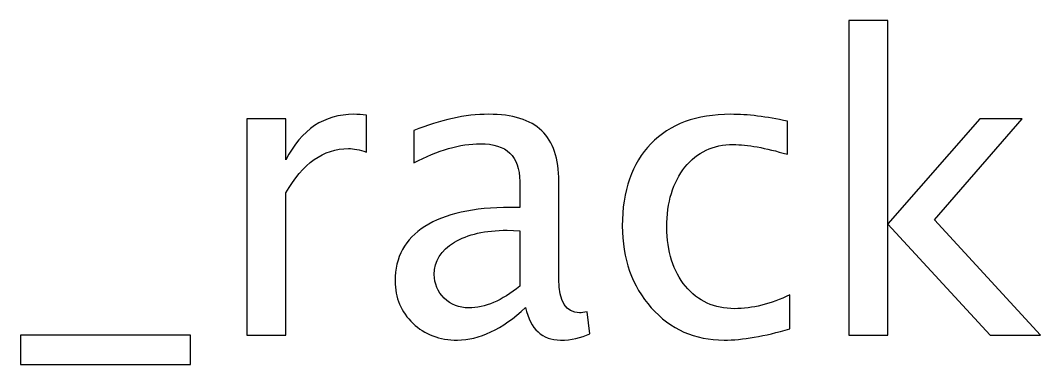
# Model space of a CAD drawing. Header units: centimetres. Extents: x -24.1 to 24.1, y -8.2 to 14.1.
# Drawn here: x 10.892 to 14.063, y 13.079 to 14.15 of the extents above; entities that cross this region are included whole.
import ezdxf

# ---------------------------------------------------------------- set-up
doc = ezdxf.new("R2010")
doc.units = ezdxf.units.CM
doc.header["$MEASUREMENT"] = 0
doc.layers.add('Layer 1', color=7, linetype='Continuous')

msp = doc.modelspace()

# ---------------------------------------------------------------- linework, layer by layer
at = {"layer": 'Layer 1'}
for points, knots in [([(13.46685, 13.17044), (13.46685, 13.17044), (13.46685, 14.14961), (13.46685, 14.14961), (13.46685, 14.14961), (13.46685, 14.14961), (13.58877, 14.14961), (13.58877, 14.14961), (13.58877, 14.14961), (13.58877, 14.14961), (13.58877, 13.51694), (13.58877, 13.51694), (13.58877, 13.51694), (13.58877, 13.51694), (13.87452, 13.84354), (13.87452, 13.84354), (13.87452, 13.84354), (13.87452, 13.84354), (14.00618, 13.84354), (14.00618, 13.84354), (14.00618, 13.84354), (14.00618, 13.84354), (13.73313, 13.52943), (13.73313, 13.52943), (13.73313, 13.52943), (13.73313, 13.52943), (14.06333, 13.17044), (14.06333, 13.17044), (14.06333, 13.17044), (14.06333, 13.17044), (13.90627, 13.17044), (13.90627, 13.17044), (13.90627, 13.17044), (13.90627, 13.17044), (13.58877, 13.51567), (13.58877, 13.51567), (13.58877, 13.51567), (13.58877, 13.51567), (13.58877, 13.17044), (13.58877, 13.17044), (13.58877, 13.17044), (13.58877, 13.17044), (13.46685, 13.17044), (13.46685, 13.17044)], [0, 0, 0, 0, 0.0833333, 0.0833333, 0.0833333, 0.0833333, 0.1666667, 0.1666667, 0.1666667, 0.1666667, 0.25, 0.25, 0.25, 0.25, 0.3333333, 0.3333333, 0.3333333, 0.3333333, 0.4166667, 0.4166667, 0.4166667, 0.4166667, 0.5, 0.5, 0.5, 0.5, 0.5833333, 0.5833333, 0.5833333, 0.5833333, 0.6666667, 0.6666667, 0.6666667, 0.6666667, 0.75, 0.75, 0.75, 0.75, 0.8333333, 0.8333333, 0.8333333, 0.8333333, 1, 1, 1, 1]), ([(11.59551, 13.17044), (11.59551, 13.17044), (11.59551, 13.84354), (11.59551, 13.84354), (11.59551, 13.84354), (11.59551, 13.84354), (11.71743, 13.84354), (11.71743, 13.84354), (11.71743, 13.84354), (11.71743, 13.84354), (11.71743, 13.71633), (11.71743, 13.71633), (11.71743, 13.71633), (11.7659, 13.81052), (11.83618, 13.85751), (11.92846, 13.85751), (11.92846, 13.85751), (11.94095, 13.85751), (11.95407, 13.85645), (11.96762, 13.85434), (11.96762, 13.85434), (11.96762, 13.85434), (11.96762, 13.74025), (11.96762, 13.74025), (11.96762, 13.74025), (11.94645, 13.74723), (11.92783, 13.75083), (11.91174, 13.75083), (11.91174, 13.75083), (11.83427, 13.75083), (11.7695, 13.70511), (11.71743, 13.61346), (11.71743, 13.61346), (11.71743, 13.61346), (11.71743, 13.17044), (11.71743, 13.17044), (11.71743, 13.17044), (11.71743, 13.17044), (11.59551, 13.17044), (11.59551, 13.17044)], [0, 0, 0, 0, 0.0909091, 0.0909091, 0.0909091, 0.0909091, 0.1818182, 0.1818182, 0.1818182, 0.1818182, 0.2727273, 0.2727273, 0.2727273, 0.2727273, 0.3636364, 0.3636364, 0.3636364, 0.3636364, 0.4545455, 0.4545455, 0.4545455, 0.4545455, 0.5454545, 0.5454545, 0.5454545, 0.5454545, 0.6363636, 0.6363636, 0.6363636, 0.6363636, 0.7272727, 0.7272727, 0.7272727, 0.7272727, 0.8181818, 0.8181818, 0.8181818, 0.8181818, 1, 1, 1, 1]), ([(12.46207, 13.25617), (12.38884, 13.18886), (12.31835, 13.1552), (12.25062, 13.1552), (12.25062, 13.1552), (12.19495, 13.1552), (12.14859, 13.17256), (12.11198, 13.20748), (12.11198, 13.20748), (12.07515, 13.24241), (12.05673, 13.28643), (12.05673, 13.33956), (12.05673, 13.33956), (12.05673, 13.41301), (12.08763, 13.46953), (12.14944, 13.5089), (12.14944, 13.5089), (12.21125, 13.54827), (12.29994, 13.56795), (12.41551, 13.56795), (12.41551, 13.56795), (12.41551, 13.56795), (12.44408, 13.56795), (12.44408, 13.56795), (12.44408, 13.56795), (12.44408, 13.56795), (12.44408, 13.64902), (12.44408, 13.64902), (12.44408, 13.64902), (12.44408, 13.72712), (12.40344, 13.76607), (12.32195, 13.76607), (12.32195, 13.76607), (12.25887, 13.76607), (12.18987, 13.74617), (12.11515, 13.70638), (12.11515, 13.70638), (12.11515, 13.70638), (12.11515, 13.80671), (12.11515, 13.80671), (12.11515, 13.80671), (12.19728, 13.84058), (12.27475, 13.85751), (12.34735, 13.85751), (12.34735, 13.85751), (12.42207, 13.85751), (12.47731, 13.84058), (12.51266, 13.8065), (12.51266, 13.8065), (12.54822, 13.77242), (12.566, 13.71993), (12.566, 13.64902), (12.566, 13.64902), (12.566, 13.64902), (12.566, 13.34485), (12.566, 13.34485), (12.566, 13.34485), (12.566, 13.27522), (12.58738, 13.24029), (12.63035, 13.24029), (12.63035, 13.24029), (12.63564, 13.24029), (12.64347, 13.24114), (12.65384, 13.24283), (12.65384, 13.24283), (12.65384, 13.24283), (12.66252, 13.1751), (12.66252, 13.1751), (12.66252, 13.1751), (12.63479, 13.16176), (12.60431, 13.1552), (12.57087, 13.1552), (12.57087, 13.1552), (12.51393, 13.1552), (12.47774, 13.18886), (12.46207, 13.25617)], [0, 0, 0, 0, 0.05, 0.05, 0.05, 0.05, 0.1, 0.1, 0.1, 0.1, 0.15, 0.15, 0.15, 0.15, 0.2, 0.2, 0.2, 0.2, 0.25, 0.25, 0.25, 0.25, 0.3, 0.3, 0.3, 0.3, 0.35, 0.35, 0.35, 0.35, 0.4, 0.4, 0.4, 0.4, 0.45, 0.45, 0.45, 0.45, 0.5, 0.5, 0.5, 0.5, 0.55, 0.55, 0.55, 0.55, 0.6, 0.6, 0.6, 0.6, 0.65, 0.65, 0.65, 0.65, 0.7, 0.7, 0.7, 0.7, 0.75, 0.75, 0.75, 0.75, 0.8, 0.8, 0.8, 0.8, 0.85, 0.85, 0.85, 0.85, 0.9, 0.9, 0.9, 0.9, 1, 1, 1, 1]), ([(13.28376, 13.19076), (13.20481, 13.16705), (13.13665, 13.1552), (13.07929, 13.1552), (13.07929, 13.1552), (12.98827, 13.1552), (12.91292, 13.18886), (12.85302, 13.25595), (12.85302, 13.25595), (12.79312, 13.32326), (12.76306, 13.40814), (12.76306, 13.51038), (12.76306, 13.51038), (12.76306, 13.6196), (12.79269, 13.7049), (12.85196, 13.76586), (12.85196, 13.76586), (12.91123, 13.82703), (12.99399, 13.85751), (13.10025, 13.85751), (13.10025, 13.85751), (13.15253, 13.85751), (13.21137, 13.85031), (13.27614, 13.83592), (13.27614, 13.83592), (13.27614, 13.83592), (13.27614, 13.73305), (13.27614, 13.73305), (13.27614, 13.73305), (13.20735, 13.75337), (13.15126, 13.76353), (13.10808, 13.76353), (13.10808, 13.76353), (13.04542, 13.76353), (12.99526, 13.74004), (12.95779, 13.69326), (12.95779, 13.69326), (12.92033, 13.64648), (12.90149, 13.58404), (12.90149, 13.50614), (12.90149, 13.50614), (12.90149, 13.43058), (12.92096, 13.36962), (12.9597, 13.32284), (12.9597, 13.32284), (12.99843, 13.27627), (13.04902, 13.25299), (13.11189, 13.25299), (13.11189, 13.25299), (13.16756, 13.25299), (13.22471, 13.26738), (13.28376, 13.29617), (13.28376, 13.29617), (13.28376, 13.29617), (13.28376, 13.19076), (13.28376, 13.19076)], [0, 0, 0, 0, 0.0666667, 0.0666667, 0.0666667, 0.0666667, 0.1333333, 0.1333333, 0.1333333, 0.1333333, 0.2, 0.2, 0.2, 0.2, 0.2666667, 0.2666667, 0.2666667, 0.2666667, 0.3333333, 0.3333333, 0.3333333, 0.3333333, 0.4, 0.4, 0.4, 0.4, 0.4666667, 0.4666667, 0.4666667, 0.4666667, 0.5333333, 0.5333333, 0.5333333, 0.5333333, 0.6, 0.6, 0.6, 0.6, 0.6666667, 0.6666667, 0.6666667, 0.6666667, 0.7333333, 0.7333333, 0.7333333, 0.7333333, 0.8, 0.8, 0.8, 0.8, 0.8666667, 0.8666667, 0.8666667, 0.8666667, 1, 1, 1, 1]), ([(12.44408, 13.32263), (12.44408, 13.32263), (12.44408, 13.49556), (12.44408, 13.49556), (12.44408, 13.49556), (12.44408, 13.49556), (12.40492, 13.49683), (12.40492, 13.49683), (12.40492, 13.49683), (12.33719, 13.49683), (12.28258, 13.48434), (12.24088, 13.45937), (12.24088, 13.45937), (12.19939, 13.43418), (12.17865, 13.40095), (12.17865, 13.35946), (12.17865, 13.35946), (12.17865, 13.33046), (12.18902, 13.30591), (12.20955, 13.2858), (12.20955, 13.2858), (12.2303, 13.26569), (12.25549, 13.25553), (12.28533, 13.25553), (12.28533, 13.25553), (12.33613, 13.25553), (12.38905, 13.27797), (12.44408, 13.32263)], [0, 0, 0, 0, 0.125, 0.125, 0.125, 0.125, 0.25, 0.25, 0.25, 0.25, 0.375, 0.375, 0.375, 0.375, 0.5, 0.5, 0.5, 0.5, 0.625, 0.625, 0.625, 0.625, 0.75, 0.75, 0.75, 0.75, 1, 1, 1, 1]), ([(10.89193, 13.079), (10.89193, 13.079), (10.89193, 13.17044), (10.89193, 13.17044), (10.89193, 13.17044), (10.89193, 13.17044), (11.42025, 13.17044), (11.42025, 13.17044), (11.42025, 13.17044), (11.42025, 13.17044), (11.42025, 13.079), (11.42025, 13.079), (11.42025, 13.079), (11.42025, 13.079), (10.89193, 13.079), (10.89193, 13.079)], [0, 0, 0, 0, 0.2, 0.2, 0.2, 0.2, 0.4, 0.4, 0.4, 0.4, 0.6, 0.6, 0.6, 0.6, 1, 1, 1, 1])]:
    msp.add_open_spline(points, degree=3, knots=knots, dxfattribs=at)

doc.saveas('drawing.dxf')
